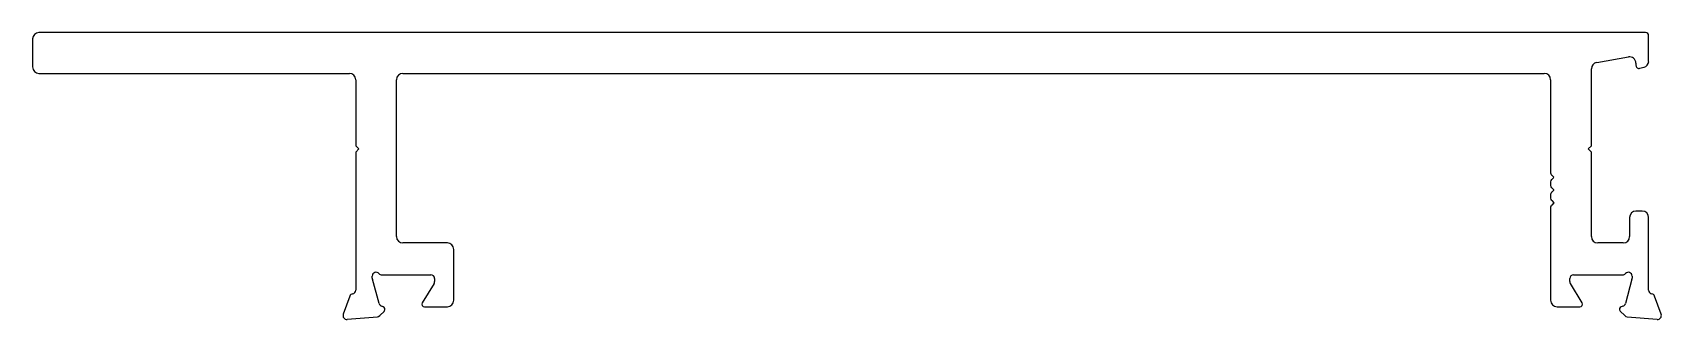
# Model space of a CAD drawing. Extents: x -70 to 58, y 2 to 25.
import ezdxf

# ---------------------------------------------------------------- set-up
doc = ezdxf.new("R2010")
doc.units = 0
doc.layers.get('0').update_dxf_attribs({"linetype": 'CONTINUOUS'})

msp = doc.modelspace()

# ---------------------------------------------------------------- linework, layer by layer
for p, q in [((57.21, 24.75), (-69.04, 24.75)), ((57.46, 22.49), (57.46, 24.5)), ((-69.54, 24.25), (-69.54, 22.05)), ((52.96, 15.87), (52.96, 21.91)), ((53.38, 22.4), (55.88, 22.84)), ((56.46, 22.35), (56.46, 22.19)), ((56.78, 21.95), (57.09, 22.04)), ((-69.04, 21.55), (-44.64, 21.55)), ((-44.14, 21.05), (-44.14, 15.87)), ((-40.94, 8.74), (-40.94, 21.05)), ((-40.44, 21.55), (49.26, 21.55)), ((49.76, 21.05), (49.76, 13.75)), ((-44.14, 15.87), (-43.89, 15.62)), ((-43.89, 15.62), (-44.14, 15.37)), ((-44.14, 15.37), (-44.14, 4.54)), ((52.71, 15.62), (52.96, 15.87)), ((52.96, 15.37), (52.71, 15.62)), ((52.96, 8.74), (52.96, 15.37)), ((49.76, 13.04), (49.76, 12.75)), ((49.84, 13.57), (50.01, 13.4)), ((50.01, 13.39), (49.84, 13.22)), ((49.76, 12.04), (49.76, 11.75)), ((49.84, 12.57), (50.01, 12.4)), ((50.01, 12.39), (49.84, 12.22)), ((49.84, 11.57), (50.01, 11.4)), ((49.76, 11.04), (49.76, 3.74)), ((50.01, 11.39), (49.84, 11.22)), ((55.96, 10.24), (55.96, 8.74)), ((56.96, 10.74), (56.46, 10.74)), ((57.46, 4.54), (57.46, 10.24)), ((-36.94, 8.24), (-40.44, 8.24)), ((-36.44, 3.74), (-36.44, 7.74)), ((55.46, 8.24), (53.46, 8.24)), ((-42.84, 5.48), (-42.84, 5.64)), ((-42.31, 3.48), (-42.83, 5.41)), ((-42.09, 5.74), (-38.24, 5.74)), ((-37.94, 5.44), (-37.94, 5.22)), ((51.26, 5.22), (51.26, 5.44)), ((51.56, 5.74), (55.42, 5.74)), ((56.15, 5.41), (55.64, 3.48)), ((56.16, 5.64), (56.16, 5.48)), ((-44.6, 4.06), (-45.12, 2.65)), ((-37.98, 5.07), (-38.91, 3.55)), ((52.23, 3.55), (51.31, 5.07)), ((58.45, 2.65), (57.93, 4.06)), ((-42.26, 2.54), (-41.89, 2.9)), ((-41.98, 3.24), (-42.1, 3.27)), ((-38.74, 3.24), (-36.94, 3.24)), ((50.26, 3.24), (52.06, 3.24)), ((55.22, 2.9), (55.59, 2.54)), ((55.43, 3.27), (55.31, 3.24)), ((-44.81, 2.25), (-42.44, 2.45)), ((55.77, 2.45), (58.14, 2.25))]:
    msp.add_line(p, q)
for centre, radius, start, end in [((-69.04, 24.25), 0.5, 90, 180), ((57.21, 24.5), 0.25, 0, 90), ((-69.04, 22.05), 0.5, 180, 270), ((53.46, 21.91), 0.5, 100, 180), ((55.96, 22.35), 0.5, 0, 100), ((56.71, 22.19), 0.25, 180, 285), ((56.97, 22.52), 0.5, 285, 355.978), ((-44.64, 21.05), 0.5, 0, 90), ((-40.44, 21.05), 0.5, 90, 180), ((49.26, 21.05), 0.5, 0, 90), ((50.01, 13.75), 0.25, 180, 225), ((50.01, 13.04), 0.25, 135, 180), ((50, 13.4), 0.008, 315, 45), ((50.01, 12.75), 0.25, 180, 225), ((50.01, 12.04), 0.25, 135, 180), ((50.01, 11.75), 0.25, 180, 225), ((50, 12.4), 0.008, 315, 45), ((50.01, 11.04), 0.25, 135, 180), ((50, 11.4), 0.008, 315, 45), ((56.46, 10.24), 0.5, 90, 180), ((56.96, 10.24), 0.5, 0, 90), ((-40.44, 8.74), 0.5, 180, 270), ((-36.94, 7.74), 0.5, 0, 90), ((53.46, 8.74), 0.5, 180.0087, 269.9122), ((55.46, 8.74), 0.5, 270, 0), ((-42.54, 5.64), 0.3, 41.8103, 180), ((-42.54, 5.48), 0.3, 180, 195), ((-42.09, 6.04), 0.3, 221.8103, 270), ((-38.24, 5.44), 0.3, 0, 90), ((-38.24, 5.22), 0.3, 328.6, 0), ((51.56, 5.44), 0.3, 90, 180), ((51.56, 5.22), 0.3, 180, 211.4), ((55.42, 6.04), 0.3, 270, 318.1897), ((55.86, 5.64), 0.3, 0, 138.1897), ((55.86, 5.48), 0.3, 345, 0), ((-44.32, 3.96), 0.3, 100.9043, 160), ((-44.44, 4.54), 0.3, 280.9043, 0), ((57.76, 4.54), 0.3, 180, 259.0957), ((57.65, 3.96), 0.3, 20, 79.0957), ((-44.84, 2.54), 0.3, 160, 275), ((-42.02, 3.56), 0.3, 195, 255), ((-42.04, 3.04), 0.2, 315, 75), ((-38.74, 3.44), 0.2, 148.6, 270), ((-36.94, 3.74), 0.5, 270, 0), ((50.26, 3.74), 0.5, 180, 270), ((52.06, 3.44), 0.2, 270, 31.4), ((55.36, 3.04), 0.2, 105, 225), ((55.35, 3.56), 0.3, 285, 345), ((58.16, 2.54), 0.3, 265, 20), ((-42.47, 2.75), 0.3, 275, 315), ((55.8, 2.75), 0.3, 225, 265)]:
    msp.add_arc(centre, radius, start, end)

doc.saveas('drawing.dxf')
